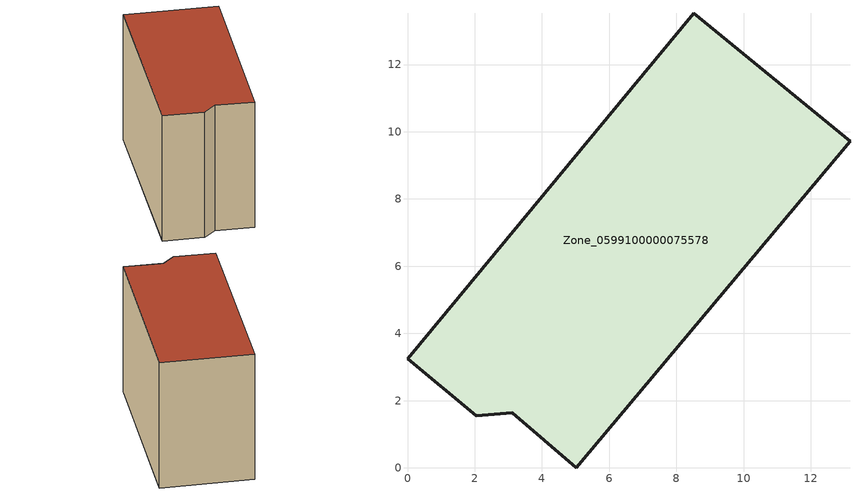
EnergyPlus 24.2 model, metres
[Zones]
Zone_0599100000075578
 floor ground (C_G): 3.11,1.65 2.05,1.55 0,3.25 8.51,13.53 13.16,9.71 5.02,0 z0
 wall outside (C_F): 8.51,13.53 0,3.25 2.05,1.55 3.11,1.65 5.02,0 13.16,9.71 8.51,13.53 z0:8.78
 roof outside (C_R): 5.02,0 13.16,9.71 8.51,13.53 0,3.25 2.05,1.55 3.11,1.65 z8.78
[BUILDING]
Pand.0599100000075578: North Axis=0; Terrain=City; Loads Convergence Tolerance Value=0.04; Temperature Convergence Tolerance Value=0.4; Solar Distribution=FullExterior; Maximum Number of Warmup Days=25; Minimum Number of Warmup Days=1
[Site:Location]
Rotterdam.The.Hague.AP_ZH_NLD Design_Conditions: Latitude=51.96; Longitude=4.45; Time Zone=1; Elevation=-4.5
[SITE:GROUNDTEMPERATURE:BUILDINGSURFACE]
18, 18, 18, 18, 18, 18, 18, 18, 18, 18, 18, 18
[MATERIAL] Thermal Absorptance=0.9; Solar Absorptance=0.7; Visible Absorptance=0.7
Name | Roughness | Thickness | Conductivity | Density | Specific Heat
G.TI.1946 | MediumSmooth | 0.15 | 1 | 540 | 1210
F.TI.1946 | Rough | 0.3 | 0.857143 | 1920 | 840
R.TI.1946 | MediumRough | 0.2 | 0.1 | 1500 | 1000
[CONSTRUCTION]
C_G: G.TI.1946
C_F: F.TI.1946
C_R: R.TI.1946
[ZONE]
Zone_0599100000075578: Type=1; Multiplier=1; Ceiling Height=Autocalculate; Volume=Autocalculate; Floor Area=autocalculate; Part of Total Floor Area=Yes
[ZONEINFILTRATION:DESIGNFLOWRATE]
Infil_Zone_0599100000075578: Zone or ZoneList or Space or SpaceList=Zone_0599100000075578; Schedule=AlwaysOn; Design Flow Rate Calculation Method=Flow/Area; Flow Rate per Floor Area=0.003; Constant Term Coefficient=1; Temperature Term Coefficient=0; Velocity Term Coefficient=0; Velocity Squared Term Coefficient=0
[HVACTEMPLATE:ZONE:IDEALLOADSAIRSYSTEM]
Zone_0599100000075578: Maximum Heating Supply Air Temperature=50; Minimum Cooling Supply Air Temperature=13; Maximum Heating Supply Air Humidity Ratio=0.0156; Minimum Cooling Supply Air Humidity Ratio=0.0077; Heating Limit=NoLimit; Cooling Limit=NoLimit; Dehumidification Control Type=ConstantSensibleHeatRatio; Cooling Sensible Heat Ratio=0.7; Dehumidification Setpoint=60; Humidification Control Type=None; Humidification Setpoint=30; Outdoor Air Method=None; Outdoor Air Flow Rate per Person=0.00944; Outdoor Air Flow Rate per Zone Floor Area=0; Outdoor Air Flow Rate per Zone=0; Demand Controlled Ventilation Type=None; Outdoor Air Economizer Type=NoEconomizer; Heat Recovery Type=None; Sensible Heat Recovery Effectiveness=0.7; Latent Heat Recovery Effectiveness=0.65
[ZONECONTROL:THERMOSTAT]
ThermostatControl_Zone_0599100000075578: Zone or ZoneList=Zone_0599100000075578; Control Type Schedule=DualSetpointControlType; Control 1=Thermostat_Zone_0599100000075578; Temperature Difference Between Cutout And Setpoint=0
[THERMOSTATSETPOINT:DUALSETPOINT]
Thermostat_Zone_0599100000075578: Heating Setpoint Temperature Schedule=HeatingSetpoint_Zone_0599100000075578; Cooling Setpoint Temperature Schedule=CoolingSetpoint_Zone_0599100000075578
[SCHEDULE:COMPACT]
HeatingSetpoint_Zone_0599100000075578: Through: 12/31, For: AllDays, Until: 24:00, 21
CoolingSetpoint_Zone_0599100000075578: Through: 12/31, For: AllDays, Until: 24:00, 24
DualSetpointControlType: Through: 12/31, For: AllDays, Until: 24:00, 4
AlwaysOn: Through: 12/31, For: AllDays, Until: 24:00, 1
